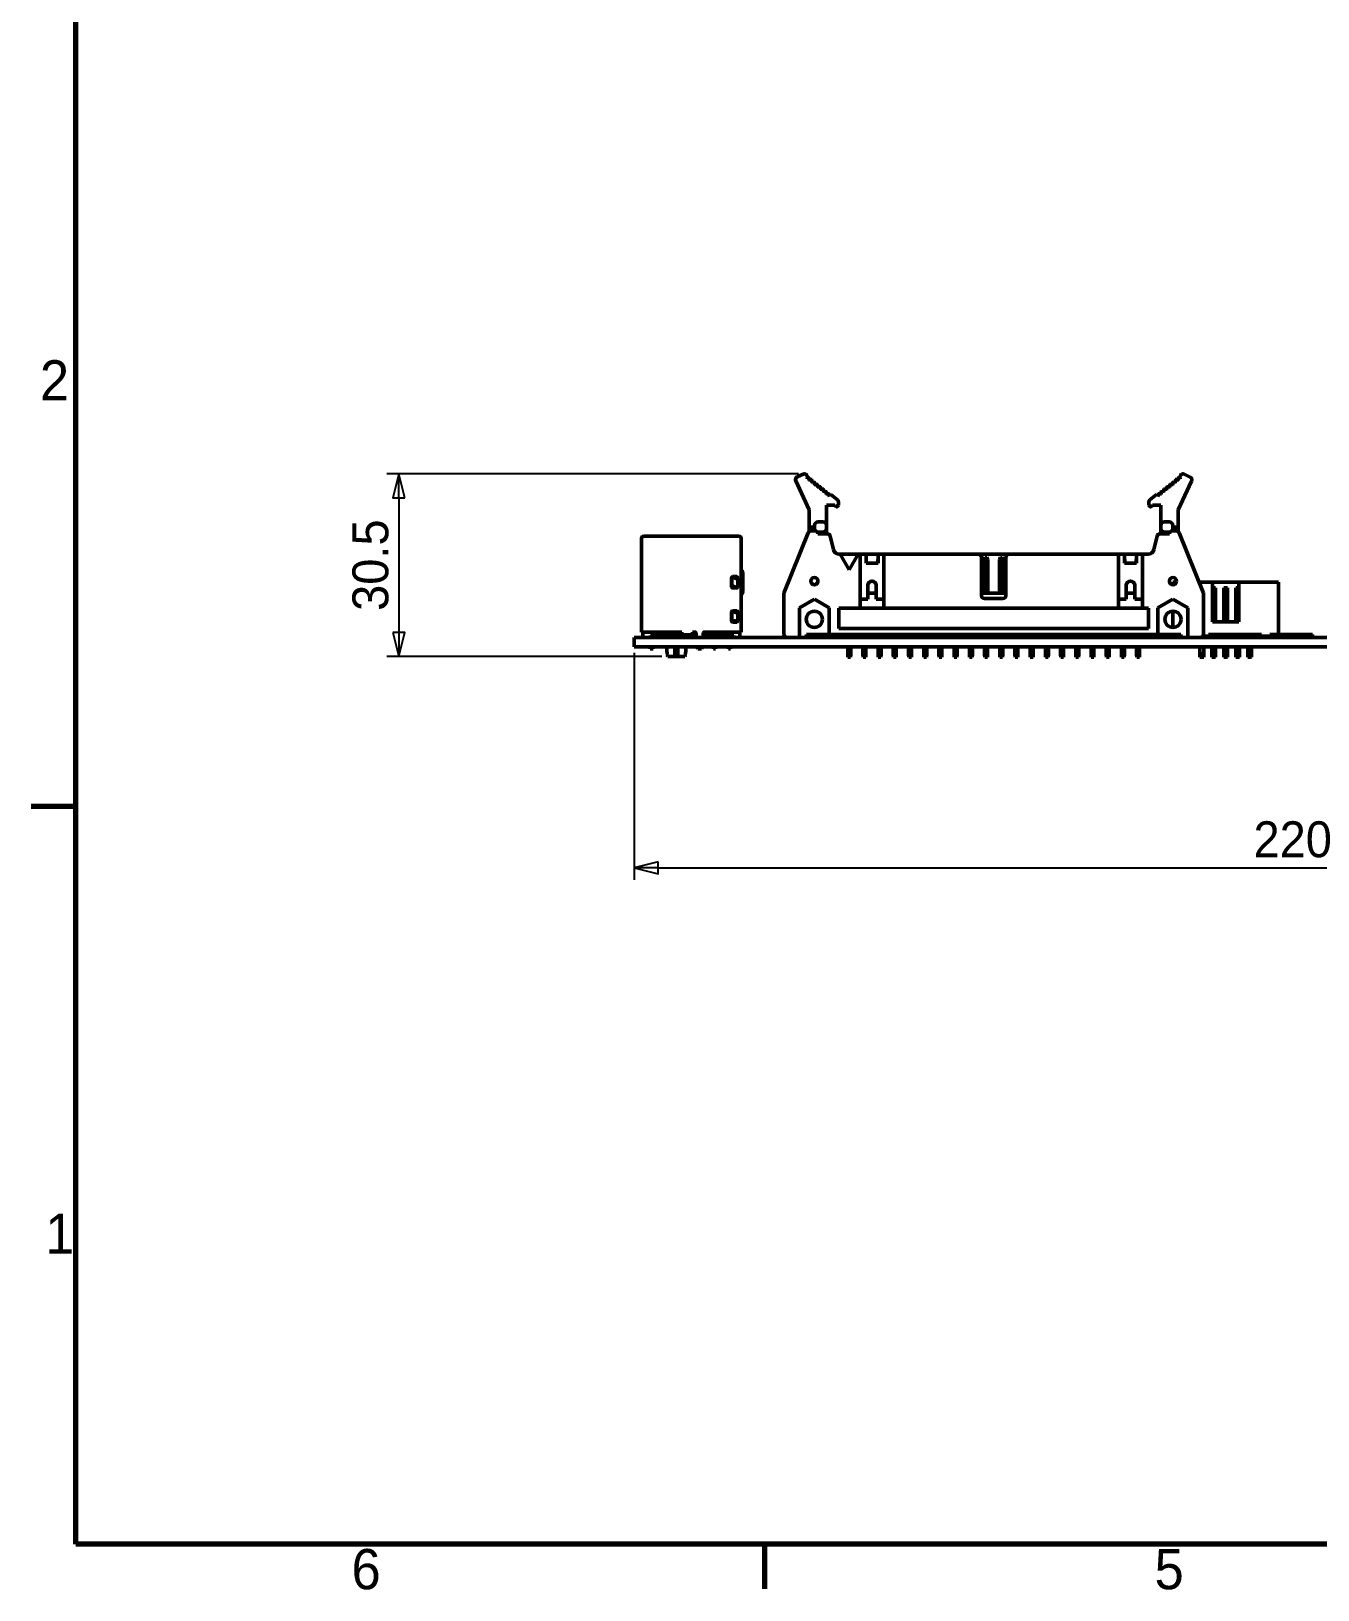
# Model space of a CAD drawing. Header units: millimetres. Extents: x 845 to 2568, y -211 to 570.
# Drawn here: x 856.9 to 1071.8, y 12.1 to 272.4 of the extents above; entities that cross this region are included whole.
import ezdxf

# ---------------------------------------------------------------- set-up
doc = ezdxf.new("R2010")
doc.units = ezdxf.units.MM
doc.header["$LTSCALE"] = 2
doc.layers.get('0').update_dxf_attribs({"lineweight": 25})
for name, color, linetype, lineweight in [('경계(ISO)', 7, 'Continuous', 70), ('외형선(ISO)', 7, 'Continuous', 50), ('치수(ISO)', 7, 'Continuous', 25)]:
    doc.layers.add(name, color=color, linetype=linetype, lineweight=lineweight)
doc.styles.get("Standard").update_dxf_attribs({"font": ''})
doc.styles.add('레이블 문자 (JIS)', font='')
doc.styles.get('Standard').set_extended_font_data('Gulim')
doc.styles.get('레이블 문자 (JIS)').set_extended_font_data('Gulim')
doc.dimstyles.new('복사 대상기본값 (JIS)', dxfattribs={"dimscale": 2, "dimtxt": 3, "dimasz": 2, "dimexe": 1, "dimexo": 0.5, "dimgap": 0.8, "dimtad": 1, "dimdsep": 46, "dimtxsty": '레이블 문자 (JIS)', "dimblk": 'Filled-1', "dimcen": 0.09, "dimdle": 10, "dimclrd": 256, "dimclre": 256, "dimclrt": 256, "dimazin": 2, "dimtfac": 0.666667, "dimtmove": 0, "dimatfit": 3, "dimldrblk": 'OPEN', "dimfxl": 1, "dimtolj": 1, "dimtzin": 0, "dimlwd": -1, "dimlwe": -1, "dimarcsym": 0})

# ---------------------------------------------------------------- blocks, each defined once
blk = doc.blocks.new('Filled-1')
at = {"color": 0}
for p, q in [((0, 0), (-1, 0.25)), ((-1, 0.25), (-1, -0.25)), ((-1, 0), (0, 0)), ((-1, -0.25), (0, 0))]:
    blk.add_line(p, q, dxfattribs=at)
at = {"color": 0, "flags": 128}
blk.add_lwpolyline([(-1, -0.25), (0, 0), (-1, 0.25), (-1, -0.25)], dxfattribs=at)
at = {"color": 0}
blk.add_solid([(-1, -0.25), (0, 0), (-1, 0.25), (-1, -0.25)], dxfattribs=at)
blk = doc.blocks.new('*D22')
at = {"layer": 'Defpoints', "color": 0}
for p in [(957.59, 169.54), (1177.59, 169.54), (1177.59, 132.68)]:
    blk.add_point(p, dxfattribs=at)
at = {"layer": '치수(ISO)'}
for p, q in [((957.59, 168.54), (957.59, 130.68)), ((1177.59, 168.54), (1177.59, 130.68)), ((961.59, 132.68), (1173.59, 132.68))]:
    blk.add_line(p, q, dxfattribs=at)
at = {"layer": '치수(ISO)', "linetype": 'ByBlock', "xscale": 4, "yscale": 4, "zscale": 4}
for p, rotation in [((957.59, 132.68), 180), ((1177.59, 132.68), 360)]:
    blk.add_blockref('Filled-1', p, dxfattribs=dict(at, rotation=rotation))
at = {"layer": '치수(ISO)', "insert": (1067.59, 140.43), "char_height": 6, "attachment_point": 2, "style": '레이블 문자 (JIS)'}
blk.add_mtext('\\A1;220', dxfattribs=at)
blk = doc.blocks.new('_Open')
at = {"color": 0, "linetype": 'ByBlock', "lineweight": -2}
for p, q in [((-1, 0.167), (0, 0)), ((-1, -0.167), (0, 0)), ((0, 0), (-1, 0))]:
    blk.add_line(p, q, dxfattribs=at)
blk = doc.blocks.new('*D23')
at = {"layer": 'Defpoints', "color": 0}
for p in [(986.02, 198.44), (918.27, 167.97), (963.21, 167.97)]:
    blk.add_point(p, dxfattribs=at)
at = {"layer": '치수(ISO)'}
for p, q in [((985.02, 198.44), (916.27, 198.44)), ((918.27, 194.44), (918.27, 171.97)), ((962.21, 167.97), (916.27, 167.97))]:
    blk.add_line(p, q, dxfattribs=at)
at = {"layer": '치수(ISO)', "linetype": 'ByBlock', "xscale": 4, "yscale": 4, "zscale": 4}
for p, rotation in [((918.27, 198.44), 90), ((918.27, 167.97), 270)]:
    blk.add_blockref('Filled-1', p, dxfattribs=dict(at, rotation=rotation))
at = {"layer": '치수(ISO)', "insert": (910.52, 183.21), "char_height": 6, "attachment_point": 2, "rotation": 90, "style": '레이블 문자 (JIS)'}
blk.add_mtext('\\A1;30.5', dxfattribs=at)
blk = doc.blocks.new('경계 Default Border')
at = {"layer": '경계(ISO)'}
for p, q in [((10, 74.25), (6.1, 74.25)), ((70, 10), (70, 6.1))]:
    blk.add_line(p, q, dxfattribs=at)
at = {"layer": '경계(ISO)', "flags": 128}
blk.add_lwpolyline([(10, 10), (10, 287), (410, 287), (410, 10), (10, 10)], dxfattribs=at)
at = {"layer": '경계(ISO)', "char_height": 3.5, "attachment_point": 7}
for s, insert in [('2', (6.86, 109.62)), ('1', (7.32, 35.29)), ('6', (34.01, 6.02)), ('5', (103.98, 6.02))]:
    blk.add_mtext(s, dxfattribs=dict(at, insert=insert))

msp = doc.modelspace()

# ---------------------------------------------------------------- linework, layer by layer
at = {"layer": '외형선(ISO)'}
for p, q in [((985.8061, 198.3976), (984.8044, 197.9306)), ((986.4759, 197.5737), (986.5137, 197.8839)), ((1048.7587, 197.8755), (1048.7954, 197.5737)), ((1050.4703, 197.929), (1049.4685, 198.3961)), ((986.8108, 192.4444), (984.5625, 197.266)), ((987.0333, 197.7658), (986.4759, 197.5737)), ((986.9619, 197.1807), (987.0333, 197.7658)), ((987.5193, 197.3729), (986.9619, 197.1807)), ((987.4479, 196.7877), (987.5193, 197.3729)), ((988.0053, 196.9799), (987.4479, 196.7877)), ((987.9338, 196.3946), (988.0053, 196.9799)), ((988.4912, 196.5869), (987.9338, 196.3946)), ((988.4198, 196.0016), (988.4912, 196.5869)), ((988.9772, 196.1939), (988.4198, 196.0016)), ((988.9058, 195.6086), (988.9772, 196.1939)), ((989.4632, 195.8008), (988.9058, 195.6086)), ((989.3917, 195.2156), (989.4632, 195.8008)), ((989.9491, 195.4079), (989.3917, 195.2156)), ((989.8777, 194.8226), (989.9491, 195.4079)), ((1045.8796, 195.2156), (1045.3222, 195.4079)), ((1045.3222, 195.4079), (1045.3936, 194.8226)), ((1046.3655, 195.6086), (1045.8081, 195.8008)), ((1045.8081, 195.8008), (1045.8796, 195.2156)), ((1046.8515, 196.0016), (1046.2941, 196.1939)), ((1046.2941, 196.1939), (1046.3655, 195.6086)), ((1047.3375, 196.3946), (1046.7801, 196.5869)), ((1046.7801, 196.5869), (1046.8515, 196.0016)), ((1047.8234, 196.7877), (1047.266, 196.9799)), ((1047.266, 196.9799), (1047.3375, 196.3946)), ((1048.3094, 197.1807), (1047.752, 197.3729)), ((1047.752, 197.3729), (1047.8234, 196.7877)), ((1048.7954, 197.5737), (1048.238, 197.7658)), ((1048.238, 197.7658), (1048.3094, 197.1807)), ((1050.7056, 197.2591), (1048.4605, 192.4444)), ((989.7108, 189.8381), (989.7108, 193.2444)), ((989.7108, 193.2444), (991.1108, 193.2444)), ((990.4351, 195.0148), (989.8777, 194.8226)), ((991.5252, 194.1332), (990.4351, 195.0148)), ((991.7108, 193.2444), (991.7108, 193.7444)), ((1043.5605, 193.7444), (1043.5605, 193.2444)), ((1044.8362, 195.0148), (1043.7419, 194.1298)), ((1044.1605, 193.2444), (1045.5605, 193.2444)), ((1045.3936, 194.8226), (1044.8362, 195.0148)), ((1045.5605, 193.2444), (1045.5605, 189.8381)), ((986.8108, 189.538), (986.8108, 192.4444)), ((989.1107, 190.4381), (988.3106, 190.438)), ((1046.1605, 190.4381), (1046.9605, 190.438)), ((1048.4605, 189.538), (1048.4605, 192.4444)), ((958.7856, 187.6444), (958.7856, 172.0444)), ((959.1856, 188.0444), (975.0856, 188.0444)), ((975.4856, 187.6444), (975.4856, 172.0444)), ((982.5856, 178.5444), (986.6613, 188.6318)), ((987.7108, 189.538), (986.8108, 189.538)), ((986.8108, 188.8336), (986.8108, 189.538)), ((987.1247, 188.9444), (987.7856, 188.9444)), ((987.7108, 189.8382), (987.7108, 189.3381)), ((988.2856, 188.4444), (989.8356, 188.4444)), ((989.1108, 188.7381), (988.3108, 188.7381)), ((989.7108, 189.3381), (989.7108, 189.8381)), ((989.7108, 188.4444), (989.7108, 189.3381)), ((990.8633, 185.8104), (990.3218, 188.0614)), ((990.3218, 188.0614), (990.3218, 188.0614)), ((1044.408, 185.8107), (1044.9494, 188.0613)), ((1045.4356, 188.4444), (1046.9856, 188.4444)), ((1045.5605, 189.8381), (1045.5605, 189.3381)), ((1045.5605, 188.4444), (1045.5605, 189.3381)), ((1046.1605, 188.7381), (1046.9605, 188.7381)), ((1047.4856, 188.9444), (1048.1466, 188.9444)), ((1047.5605, 189.8382), (1047.5605, 189.3381)), ((1047.5605, 189.538), (1048.4605, 189.538)), ((1048.4605, 189.538), (1048.4605, 188.8335)), ((1048.61, 188.6318), (1052.6856, 178.5444)), ((991.8358, 185.0444), (992.0056, 185.0444)), ((992.0056, 185.0444), (995.0056, 185.0444)), ((992.0056, 185.0444), (993.5056, 182.4444)), ((995.0056, 185.0444), (993.5056, 182.4444)), ((995.0056, 185.0444), (995.3156, 185.0444)), ((995.3156, 185.0444), (996.3156, 185.0444)), ((995.3156, 185.0444), (995.3156, 176.0444)), ((996.3156, 185.0444), (996.3156, 183.5444)), ((998.3156, 185.0444), (996.3156, 185.0444)), ((998.3156, 185.0444), (999.3156, 185.0444)), ((998.3156, 183.5444), (998.3156, 185.0444)), ((999.3156, 176.0444), (999.3156, 185.0444)), ((999.3156, 185.0444), (1015.0856, 185.0444)), ((1020.1756, 185.0444), (1015.0856, 185.0444)), ((1020.1756, 185.0444), (1038.4956, 185.0444)), ((1038.4956, 185.0444), (1038.4956, 176.0444)), ((1039.4956, 185.0444), (1038.4956, 185.0444)), ((1041.4956, 185.0444), (1039.4956, 185.0444)), ((1039.4956, 183.5444), (1039.4956, 185.0444)), ((1042.4956, 185.0444), (1041.4956, 185.0444)), ((1041.4956, 185.0444), (1041.4956, 183.5444)), ((1042.4956, 176.0444), (1042.4956, 185.0444)), ((1042.4956, 185.0444), (1043.4355, 185.0444)), ((996.3156, 184.1915), (996.3656, 184.0444)), ((996.3156, 184.0444), (996.3656, 184.0444)), ((996.3156, 183.5444), (998.3156, 183.5444)), ((996.3656, 183.5444), (996.3656, 184.0444)), ((998.3156, 184.1915), (998.2656, 184.0444)), ((998.2656, 184.0444), (998.2656, 183.5444)), ((998.2656, 184.0444), (998.3156, 184.0444)), ((1015.5856, 184.5444), (1015.5856, 178.1444)), ((1016.2156, 184.5444), (1016.0456, 184.0444)), ((1016.0456, 184.0444), (1016.0456, 178.5444)), ((1016.0456, 184.0444), (1016.6856, 184.0444)), ((1016.2156, 184.5444), (1016.5156, 184.5444)), ((1016.5156, 184.5444), (1016.6856, 184.0444)), ((1016.6856, 178.5444), (1016.6856, 184.0444)), ((1018.7556, 184.5444), (1018.5856, 184.0444)), ((1018.5856, 184.0444), (1018.5856, 178.5444)), ((1018.5856, 184.0444), (1019.2256, 184.0444)), ((1018.7556, 184.5444), (1019.0556, 184.5444)), ((1019.0556, 184.5444), (1019.2256, 184.0444)), ((1019.2256, 178.5444), (1019.2256, 184.0444)), ((1019.6856, 178.1444), (1019.6856, 184.5444)), ((1039.4956, 184.1915), (1039.5456, 184.0444)), ((1039.4956, 184.0444), (1039.5456, 184.0444)), ((1041.4956, 183.5444), (1039.4956, 183.5444)), ((1039.5456, 183.5444), (1039.5456, 184.0444)), ((1041.4456, 184.0444), (1041.4956, 184.1915)), ((1041.4456, 184.0444), (1041.4956, 184.0444)), ((1041.4456, 183.5444), (1041.4456, 184.0444)), ((973.8356, 179.5444), (973.8356, 181.1444)), ((973.8856, 181.1361), (973.8856, 181.1842)), ((973.8856, 181.1361), (973.8856, 180.8475)), ((973.8856, 179.8406), (973.8856, 180.8475)), ((973.8856, 179.8406), (973.8856, 179.5528)), ((973.9856, 181.2944), (974.7356, 181.2944)), ((974.733, 180.9444), (974.6535, 180.9724)), ((974.8856, 181.1444), (974.8856, 179.5444)), ((975.7356, 181.683), (975.7356, 179.0059)), ((996.6156, 179.8444), (996.6156, 177.5444)), ((998.0156, 177.5444), (998.0156, 179.8444)), ((1039.7956, 177.5444), (1039.7956, 179.8444)), ((1041.1956, 179.8444), (1041.1956, 177.5444)), ((1047.5856, 180.3444), (1048.1513, 180.3444)), ((1047.5856, 180.3444), (1047.5856, 179.9444)), ((1051.9584, 180.3444), (1054.1956, 180.3444)), ((1054.1956, 173.7444), (1054.1956, 180.3444)), ((1054.1956, 180.3444), (1058.5956, 180.3444)), ((1058.5956, 180.3444), (1058.5956, 173.7444)), ((1058.5956, 180.3444), (1065.2056, 180.3444)), ((1065.2056, 180.3444), (1065.2056, 171.6444)), ((973.8856, 179.5048), (973.8856, 179.5528)), ((974.7356, 179.3944), (973.9856, 179.3944)), ((982.5856, 171.6444), (982.5856, 178.5444)), ((985.1856, 176.101), (987.6856, 177.5444)), ((990.1856, 176.101), (987.6856, 177.5444)), ((996.6156, 177.5444), (995.3156, 177.5444)), ((996.6156, 178.5444), (998.0156, 178.5444)), ((999.3156, 177.5444), (998.0156, 177.5444)), ((1015.5856, 178.5444), (1019.6856, 178.5444)), ((1016.0856, 177.6444), (1019.1856, 177.6444)), ((1038.4956, 177.5444), (1039.7956, 177.5444)), ((1041.1956, 178.5444), (1039.7956, 178.5444)), ((1041.1956, 177.5444), (1042.4956, 177.5444)), ((1047.5856, 177.5444), (1045.0856, 176.101)), ((1050.0856, 176.101), (1047.5856, 177.5444)), ((1052.6856, 178.5444), (1052.6856, 171.6444)), ((1054.1956, 179.4445), (1054.7156, 179.4445)), ((1054.1956, 178.8987), (1054.7156, 178.8987)), ((1054.7156, 178.8987), (1054.7156, 179.4445)), ((1054.7156, 173.7444), (1054.7156, 178.8987)), ((1056.0756, 179.4445), (1056.0756, 178.8987)), ((1056.0756, 179.4445), (1056.7156, 179.4445)), ((1056.0756, 178.8987), (1056.7156, 178.8987)), ((1056.0756, 178.8987), (1056.0756, 173.7444)), ((1056.7156, 178.8987), (1056.7156, 179.4445)), ((1056.7156, 173.7444), (1056.7156, 178.8987)), ((1058.0756, 179.4445), (1058.0756, 178.8987)), ((1058.0756, 179.4445), (1058.5956, 179.4445)), ((1058.0756, 178.8987), (1058.5956, 178.8987)), ((1058.0756, 178.8987), (1058.0756, 173.7444)), ((973.8356, 173.8444), (973.8356, 175.4444)), ((973.8856, 175.4361), (973.8856, 175.4842)), ((973.8856, 175.4361), (973.8856, 175.1475)), ((973.8856, 174.1406), (973.8856, 175.1475)), ((973.9856, 175.5944), (974.7356, 175.5944)), ((974.733, 175.2444), (974.6535, 175.2724)), ((974.8856, 175.4444), (974.8856, 173.8444)), ((985.1856, 171.1444), (985.1856, 176.101)), ((990.1856, 176.101), (990.1856, 171.6444)), ((991.7856, 172.6444), (991.7856, 176.0444)), ((991.7856, 176.0444), (995.3156, 176.0444)), ((995.3156, 176.0444), (999.3156, 176.0444)), ((999.3156, 176.0444), (1038.4956, 176.0444)), ((1042.4956, 176.0444), (1038.4956, 176.0444)), ((1042.4956, 176.0444), (1043.4856, 176.0444)), ((1043.4856, 172.6444), (1043.4856, 176.0444)), ((1045.0856, 176.101), (1045.0856, 171.6444)), ((1047.5856, 175.5144), (1047.5856, 172.8144)), ((1050.0856, 171.1444), (1050.0856, 176.101)), ((958.7856, 172.0444), (959.1856, 172.0444)), ((959.0356, 171.1444), (959.0356, 172.0444)), ((959.1856, 172.0444), (965.5256, 172.0444)), ((965.5256, 171.8944), (965.5256, 172.0444)), ((965.5256, 171.8944), (965.5256, 171.5986)), ((967.3256, 171.8944), (967.3256, 172.0444)), ((967.3256, 172.0444), (967.7756, 172.0444)), ((967.3256, 171.8944), (967.3256, 171.5986)), ((967.9256, 171.8944), (967.9256, 171.1444)), ((969.1256, 171.1444), (969.1256, 171.8944)), ((969.2756, 172.0444), (975.0856, 172.0444)), ((970.5356, 172.0444), (970.5356, 171.4444)), ((973.8856, 174.1406), (973.8856, 173.8528)), ((973.8856, 173.8048), (973.8856, 173.8528)), ((974.7356, 173.6944), (973.9856, 173.6944)), ((975.0856, 172.0444), (975.4856, 172.0444)), ((975.2356, 172.0444), (975.2356, 171.1444)), ((1043.4856, 172.6444), (991.7856, 172.6444)), ((1058.5956, 173.7444), (1054.1956, 173.7444)), ((957.5856, 171.1444), (1177.5856, 171.1444)), ((957.5856, 169.5444), (957.5856, 171.1444)), ((957.5856, 169.5444), (1177.5856, 169.5444)), ((960.2756, 169.5444), (960.2756, 169.2444)), ((960.7756, 169.2444), (960.2756, 169.2444)), ((960.2856, 171.4444), (960.2856, 171.1444)), ((960.2856, 171.4444), (967.9256, 171.4444)), ((960.7756, 171.4444), (960.7756, 171.1444)), ((960.7756, 169.5444), (960.7756, 169.2444)), ((963.0356, 171.4444), (963.0356, 171.1444)), ((963.0356, 169.5444), (963.0356, 168.7744)), ((964.3856, 171.4444), (964.3856, 171.1444)), ((964.3856, 169.5444), (964.3856, 168.7744)), ((964.8856, 171.4444), (964.8856, 171.1444)), ((964.8856, 169.5444), (964.8856, 168.7744)), ((967.3256, 171.5986), (965.5256, 171.5986)), ((966.2356, 171.4444), (966.2356, 171.1444)), ((966.2356, 169.5444), (966.2356, 168.7744)), ((968.2256, 169.2444), (968.1131, 169.5444)), ((968.8256, 169.2444), (968.2256, 169.2444)), ((968.9381, 169.5444), (968.8256, 169.2444)), ((969.1256, 171.4444), (970.5356, 171.4444)), ((974.2356, 171.4444), (970.5356, 171.4444)), ((970.8106, 171.4444), (970.8106, 171.1444)), ((970.8106, 169.5444), (970.8106, 169.2444)), ((971.1606, 169.2444), (970.8106, 169.2444)), ((971.1606, 171.4444), (971.1606, 171.1444)), ((971.1606, 169.5444), (971.1606, 169.2444)), ((973.3506, 171.4444), (973.3506, 171.1444)), ((973.3506, 169.5444), (973.3506, 169.2444)), ((973.7006, 169.2444), (973.3506, 169.2444)), ((973.7006, 171.4444), (973.7006, 171.1444)), ((973.7006, 169.5444), (973.7006, 169.2444)), ((974.2356, 171.4444), (974.2356, 171.1444)), ((986.3856, 171.6444), (990.1856, 171.6444)), ((1045.0856, 171.6444), (990.1856, 171.6444)), ((993.2556, 171.6444), (993.2556, 171.1444)), ((993.2556, 169.5444), (993.2556, 168.3444)), ((993.7556, 171.6444), (993.7556, 171.1444)), ((993.7556, 169.5444), (993.7556, 168.3444)), ((995.7956, 171.6444), (995.7956, 171.1444)), ((995.7956, 169.5444), (995.7956, 168.3444)), ((996.2956, 171.6444), (996.2956, 171.1444)), ((996.2956, 169.5444), (996.2956, 168.3444)), ((998.3356, 171.6444), (998.3356, 171.1444)), ((998.3356, 169.5444), (998.3356, 168.3444)), ((998.8356, 171.6444), (998.8356, 171.1444)), ((998.8356, 169.5444), (998.8356, 168.3444)), ((1000.8756, 171.6444), (1000.8756, 171.1444)), ((1000.8756, 169.5444), (1000.8756, 168.3444)), ((1001.3756, 171.6444), (1001.3756, 171.1444)), ((1001.3756, 169.5444), (1001.3756, 168.3444)), ((1003.4156, 171.6444), (1003.4156, 171.1444)), ((1003.4156, 169.5444), (1003.4156, 168.3444)), ((1003.9156, 171.6444), (1003.9156, 171.1444)), ((1003.9156, 169.5444), (1003.9156, 168.3444)), ((1005.9556, 171.6444), (1005.9556, 171.1444)), ((1005.9556, 169.5444), (1005.9556, 168.3444)), ((1006.4556, 171.6444), (1006.4556, 171.1444)), ((1006.4556, 169.5444), (1006.4556, 168.3444)), ((1008.4956, 171.6444), (1008.4956, 171.1444)), ((1008.4956, 169.5444), (1008.4956, 168.3444)), ((1008.9956, 171.6444), (1008.9956, 171.1444)), ((1008.9956, 169.5444), (1008.9956, 168.3444)), ((1011.0356, 171.6444), (1011.0356, 171.1444)), ((1011.0356, 169.5444), (1011.0356, 168.3444)), ((1011.5356, 171.6444), (1011.5356, 171.1444)), ((1011.5356, 169.5444), (1011.5356, 168.3444)), ((1013.5756, 171.6444), (1013.5756, 171.1444)), ((1013.5756, 169.5444), (1013.5756, 168.3444)), ((1014.0756, 171.6444), (1014.0756, 171.1444)), ((1014.0756, 169.5444), (1014.0756, 168.3444)), ((1016.1156, 171.6444), (1016.1156, 171.1444)), ((1016.1156, 169.5444), (1016.1156, 168.3444)), ((1016.6156, 171.6444), (1016.6156, 171.1444)), ((1016.6156, 169.5444), (1016.6156, 168.3444)), ((1018.6556, 171.6444), (1018.6556, 171.1444)), ((1018.6556, 169.5444), (1018.6556, 168.3444)), ((1019.1556, 171.6444), (1019.1556, 171.1444)), ((1019.1556, 169.5444), (1019.1556, 168.3444)), ((1021.1956, 171.6444), (1021.1956, 171.1444)), ((1021.1956, 169.5444), (1021.1956, 168.3444)), ((1021.6956, 171.6444), (1021.6956, 171.1444)), ((1021.6956, 169.5444), (1021.6956, 168.3444)), ((1023.7356, 171.6444), (1023.7356, 171.1444)), ((1023.7356, 169.5444), (1023.7356, 168.3444)), ((1024.2356, 171.6444), (1024.2356, 171.1444)), ((1024.2356, 169.5444), (1024.2356, 168.3444)), ((1026.2756, 171.6444), (1026.2756, 171.1444)), ((1026.2756, 169.5444), (1026.2756, 168.3444)), ((1026.7756, 171.6444), (1026.7756, 171.1444)), ((1026.7756, 169.5444), (1026.7756, 168.3444)), ((1028.8156, 171.6444), (1028.8156, 171.1444)), ((1028.8156, 169.5444), (1028.8156, 168.3444)), ((1029.3156, 171.6444), (1029.3156, 171.1444)), ((1029.3156, 169.5444), (1029.3156, 168.3444)), ((1031.3556, 171.6444), (1031.3556, 171.1444)), ((1031.3556, 169.5444), (1031.3556, 168.3444)), ((1031.8556, 171.6444), (1031.8556, 171.1444)), ((1031.8556, 169.5444), (1031.8556, 168.3444)), ((1033.8956, 171.6444), (1033.8956, 171.1444)), ((1033.8956, 169.5444), (1033.8956, 168.3444)), ((1034.3956, 171.6444), (1034.3956, 171.1444)), ((1034.3956, 169.5444), (1034.3956, 168.3444)), ((1036.4356, 171.6444), (1036.4356, 171.1444)), ((1036.4356, 169.5444), (1036.4356, 168.3444)), ((1036.9356, 171.6444), (1036.9356, 171.1444)), ((1036.9356, 169.5444), (1036.9356, 168.3444)), ((1038.9756, 171.6444), (1038.9756, 171.1444)), ((1038.9756, 169.5444), (1038.9756, 168.3444)), ((1039.4756, 171.6444), (1039.4756, 171.1444)), ((1039.4756, 169.5444), (1039.4756, 168.3444)), ((1041.5156, 171.6444), (1041.5156, 171.1444)), ((1041.5156, 169.5444), (1041.5156, 168.3444)), ((1042.0156, 171.6444), (1042.0156, 171.1444)), ((1042.0156, 169.5444), (1042.0156, 168.3444)), ((1042.7445, 171.1444), (1042.7445, 171.6444)), ((1043.1043, 171.1444), (1043.1043, 171.6444)), ((1048.8856, 171.6444), (1045.0856, 171.6444)), ((1046.4495, 171.1444), (1046.4495, 171.6444)), ((1052.0756, 169.5444), (1052.0756, 168.3868)), ((1053.5289, 171.3444), (1052.5856, 171.3444)), ((1052.7156, 171.1444), (1052.7156, 171.3444)), ((1052.7156, 168.3868), (1052.7156, 169.5444)), ((1053.5289, 171.1444), (1053.5289, 171.6444)), ((1053.5289, 171.6444), (1062.349, 171.6444)), ((1054.0756, 169.5444), (1054.0756, 168.3868)), ((1054.7156, 168.3868), (1054.7156, 169.5444)), ((1056.0756, 169.5444), (1056.0756, 168.3868)), ((1056.7156, 168.3868), (1056.7156, 169.5444)), ((1058.0756, 169.5444), (1058.0756, 168.3868)), ((1058.7156, 168.3868), (1058.7156, 169.5444)), ((1060.0756, 169.5444), (1060.0756, 168.3868)), ((1060.7156, 168.3868), (1060.7156, 169.5444)), ((1062.349, 171.1444), (1062.349, 171.6444)), ((1063.7785, 171.3444), (1062.349, 171.3444)), ((1063.2406, 171.3444), (1063.2406, 171.1444)), ((1063.7785, 171.6444), (1066.0929, 171.6444)), ((1063.7785, 171.1444), (1063.7785, 171.6444)), ((1066.0929, 171.1444), (1066.0929, 171.6444)), ((1066.0929, 171.6444), (1070.8676, 171.6444)), ((1070.8676, 171.1444), (1070.8676, 171.6444)), ((963.0356, 168.7744), (963.0856, 168.5459)), ((964.3796, 167.9744), (963.2106, 167.9744)), ((964.8917, 167.9744), (964.3796, 167.9744)), ((964.8856, 168.7744), (964.3856, 168.7744)), ((964.3856, 168.5459), (964.3856, 168.7744)), ((964.8856, 168.7744), (964.8856, 168.5459)), ((966.0606, 167.9744), (964.8917, 167.9744)), ((966.1856, 168.5459), (966.2356, 168.7744)), ((993.2806, 167.8444), (993.2556, 168.3444)), ((993.7556, 168.3444), (993.2556, 168.3444)), ((993.2806, 167.8444), (993.7306, 167.8444)), ((993.7556, 168.3444), (993.7306, 167.8444)), ((996.2956, 168.3444), (995.7956, 168.3444)), ((995.7956, 168.3444), (995.8206, 167.8444)), ((995.8206, 167.8444), (996.2706, 167.8444)), ((996.2706, 167.8444), (996.2956, 168.3444)), ((998.3356, 168.3444), (998.3606, 167.8444)), ((998.8356, 168.3444), (998.3356, 168.3444)), ((998.3606, 167.8444), (998.8106, 167.8444)), ((998.8106, 167.8444), (998.8356, 168.3444)), ((1001.3756, 168.3444), (1000.8756, 168.3444)), ((1000.8756, 168.3444), (1000.9006, 167.8444)), ((1000.9006, 167.8444), (1001.3506, 167.8444)), ((1001.3506, 167.8444), (1001.3756, 168.3444)), ((1003.9156, 168.3444), (1003.4156, 168.3444)), ((1003.4156, 168.3444), (1003.4406, 167.8444)), ((1003.4406, 167.8444), (1003.8906, 167.8444)), ((1003.8906, 167.8444), (1003.9156, 168.3444)), ((1006.4556, 168.3444), (1005.9556, 168.3444)), ((1005.9556, 168.3444), (1005.9806, 167.8444)), ((1005.9806, 167.8444), (1006.4306, 167.8444)), ((1006.4306, 167.8444), (1006.4556, 168.3444)), ((1008.9956, 168.3444), (1008.4956, 168.3444)), ((1008.4956, 168.3444), (1008.5206, 167.8444)), ((1008.5206, 167.8444), (1008.9706, 167.8444)), ((1008.9706, 167.8444), (1008.9956, 168.3444)), ((1011.5356, 168.3444), (1011.0356, 168.3444)), ((1011.0356, 168.3444), (1011.0606, 167.8444)), ((1011.0606, 167.8444), (1011.5106, 167.8444)), ((1011.5106, 167.8444), (1011.5356, 168.3444)), ((1014.0756, 168.3444), (1013.5756, 168.3444)), ((1013.5756, 168.3444), (1013.6006, 167.8444)), ((1013.6006, 167.8444), (1014.0506, 167.8444)), ((1014.0506, 167.8444), (1014.0756, 168.3444)), ((1016.6156, 168.3444), (1016.1156, 168.3444)), ((1016.1156, 168.3444), (1016.1406, 167.8444)), ((1016.1406, 167.8444), (1016.5906, 167.8444)), ((1016.5906, 167.8444), (1016.6156, 168.3444)), ((1018.6556, 168.3444), (1018.6806, 167.8444)), ((1019.1556, 168.3444), (1018.6556, 168.3444)), ((1018.6806, 167.8444), (1019.1306, 167.8444)), ((1019.1306, 167.8444), (1019.1556, 168.3444)), ((1021.6956, 168.3444), (1021.1956, 168.3444)), ((1021.1956, 168.3444), (1021.2206, 167.8444)), ((1021.2206, 167.8444), (1021.6706, 167.8444)), ((1021.6706, 167.8444), (1021.6956, 168.3444)), ((1024.2356, 168.3444), (1023.7356, 168.3444)), ((1023.7356, 168.3444), (1023.7606, 167.8444)), ((1023.7606, 167.8444), (1024.2106, 167.8444)), ((1024.2106, 167.8444), (1024.2356, 168.3444)), ((1026.7756, 168.3444), (1026.2756, 168.3444)), ((1026.2756, 168.3444), (1026.3006, 167.8444)), ((1026.3006, 167.8444), (1026.7506, 167.8444)), ((1026.7506, 167.8444), (1026.7756, 168.3444)), ((1029.3156, 168.3444), (1028.8156, 168.3444)), ((1028.8156, 168.3444), (1028.8406, 167.8444)), ((1028.8406, 167.8444), (1029.2906, 167.8444)), ((1029.2906, 167.8444), (1029.3156, 168.3444)), ((1031.8556, 168.3444), (1031.3556, 168.3444)), ((1031.3556, 168.3444), (1031.3806, 167.8444)), ((1031.3806, 167.8444), (1031.8306, 167.8444)), ((1031.8306, 167.8444), (1031.8556, 168.3444)), ((1034.3956, 168.3444), (1033.8956, 168.3444)), ((1033.8956, 168.3444), (1033.9206, 167.8444)), ((1033.9206, 167.8444), (1034.3706, 167.8444)), ((1034.3706, 167.8444), (1034.3956, 168.3444)), ((1036.9356, 168.3444), (1036.4356, 168.3444)), ((1036.4356, 168.3444), (1036.4606, 167.8444)), ((1036.4606, 167.8444), (1036.9106, 167.8444)), ((1036.9106, 167.8444), (1036.9356, 168.3444)), ((1039.4756, 168.3444), (1038.9756, 168.3444)), ((1038.9756, 168.3444), (1039.0006, 167.8444)), ((1039.0006, 167.8444), (1039.4506, 167.8444)), ((1039.4506, 167.8444), (1039.4756, 168.3444)), ((1042.0156, 168.3444), (1041.5156, 168.3444)), ((1041.5156, 168.3444), (1041.5406, 167.8444)), ((1041.5406, 167.8444), (1041.9906, 167.8444)), ((1041.9906, 167.8444), (1042.0156, 168.3444)), ((1052.0756, 168.3868), (1052.7156, 168.3868)), ((1052.0756, 167.841), (1052.0756, 168.3868)), ((1052.0756, 167.841), (1052.7156, 167.841)), ((1052.7156, 167.841), (1052.7156, 168.3868)), ((1054.0756, 168.3868), (1054.7156, 168.3868)), ((1054.0756, 167.841), (1054.0756, 168.3868)), ((1054.0756, 167.841), (1054.7156, 167.841)), ((1054.7156, 167.841), (1054.7156, 168.3868)), ((1056.0756, 168.3868), (1056.7156, 168.3868)), ((1056.0756, 167.841), (1056.0756, 168.3868)), ((1056.0756, 167.841), (1056.7156, 167.841)), ((1056.7156, 167.841), (1056.7156, 168.3868)), ((1058.0756, 168.3868), (1058.7156, 168.3868)), ((1058.0756, 167.841), (1058.0756, 168.3868)), ((1058.0756, 167.841), (1058.7156, 167.841)), ((1058.7156, 167.841), (1058.7156, 168.3868)), ((1060.0756, 168.3868), (1060.7156, 168.3868)), ((1060.0756, 167.841), (1060.0756, 168.3868)), ((1060.0756, 167.841), (1060.7156, 167.841)), ((1060.7156, 167.841), (1060.7156, 168.3868))]:
    msp.add_line(p, q, dxfattribs=at)
for centre, radius in [((987.6856, 180.5444), 0.6), ((1047.5856, 180.5444), 0.6), ((987.6856, 174.1644), 1.35), ((1047.5856, 174.1644), 1.35)]:
    msp.add_circle(centre, radius, dxfattribs=at)
for centre, radius, start, end in [((985.0157, 197.4773), 0.5, 114.997791, 204.999786), ((986.0174, 197.9444), 0.5, 353.050151, 114.997791), ((1049.2539, 197.9444), 0.5, 64.5853, 187.927337), ((1050.2556, 197.4773), 0.5, 334.120916, 64.578056), ((991.4108, 193.2444), 0.3, 180, 0), ((991.2108, 193.7444), 0.5, 0, 51.036384), ((1044.0605, 193.7444), 0.5, 129.578903, 180), ((1043.8605, 193.2444), 0.3, 180, 0), ((988.3107, 189.8382), 0.5999, 90.007162, 180), ((989.1108, 189.8381), 0.6, 0, 90.00716), ((1046.1605, 189.8381), 0.6, 90, 180), ((1046.9606, 189.8382), 0.5999, 0, 90.011274), ((959.1856, 187.6444), 0.4, 90, 180), ((975.0856, 187.6444), 0.4, 0, 90), ((987.1247, 188.4446), 0.4998, 90, 157.999676), ((988.3108, 189.3381), 0.6, 180, 221.782202), ((987.7856, 188.4444), 0.5, 0, 90), ((988.3108, 189.3381), 0.6, 257.339676, 270), ((989.1108, 189.3381), 0.6, 270, 0), ((989.8356, 187.9444), 0.5, 13.524477, 90), ((1045.4356, 187.9444), 0.5, 90, 166.480644), ((1046.1605, 189.3381), 0.6, 180, 270), ((1046.9605, 189.3381), 0.6, 270, 282.654386), ((1047.4856, 188.4444), 0.5, 90, 180), ((1046.9605, 189.3381), 0.6, 318.21897, 0), ((1048.1466, 188.4446), 0.4998, 22.000324, 90), ((991.8358, 186.0447), 1.0002, 193.543169, 270), ((1015.0856, 184.5444), 0.5, 0, 90), ((1020.1856, 184.5444), 0.5, 91.145057, 180), ((1043.4355, 186.0447), 1.0002, 269.999998, 346.47324), ((975.7856, 182.5122), 0.3, 180, 213.55731), ((974.5356, 181.683), 1.2, 0, 33.55731), ((973.9856, 181.1444), 0.15, 90, 180), ((974.7356, 181.1444), 0.15, 0, 90), ((997.3156, 179.8444), 0.7, 0, 180), ((1040.4956, 179.8444), 0.7, 0, 180), ((973.9856, 179.5444), 0.15, 180, 270), ((974.7356, 179.5444), 0.15, 270, 0), ((975.7856, 178.1767), 0.3, 146.44269, 180), ((974.5356, 179.0059), 1.2, 326.44269, 0), ((1016.0856, 178.1444), 0.5, 180, 270), ((1019.1856, 178.1444), 0.5, 270, 0), ((973.9856, 175.4444), 0.15, 90, 180), ((974.7356, 175.4444), 0.15, 0, 90), ((967.7756, 171.8944), 0.15, 0, 90), ((969.2756, 171.8944), 0.15, 90, 180), ((973.9856, 173.8444), 0.15, 180, 270), ((974.7356, 173.8444), 0.15, 270, 0), ((983.0856, 171.6444), 0.5, 180, 270), ((985.8856, 171.6444), 0.5, 270, 0), ((1017.6356, 171.6443), 0.5, 179.988543, 268.854065), ((1017.6356, 171.6443), 0.5, 271.145935, 0.011457), ((1049.3856, 171.6444), 0.5, 180, 270), ((1052.1856, 171.6444), 0.5, 270, 0)]:
    msp.add_arc(centre, radius, start, end, dxfattribs=at)
for centre, major_axis, ratio, start_param, end_param in [((974.4065, 181.0592), (-0.4949, 0.1741), 0.00011567, 4.19010072, 4.34085997), ((974.2344, 179.5337), (-0.0122, 0.049), 0.00001405, 0.54368922, 1.57079042), ((974.4068, 175.3591), (-0.4946, 0.174), 0.00011606, 4.19031135, 4.34116487), ((974.2344, 173.8337), (-0.0122, 0.049), 0.00001572, 0.54368948, 1.57079039), ((963.0879, 168.5459), (6.0598, -27.7022), 0.00007957, 4.71237185, 4.73300088), ((936.0284, 168.5459), (28.3572, -0.0106), 0.97690019, 6.26293715, 6.28356618), ((993.2429, 168.5459), (-28.3572, -0.0106), 0.97690019, 6.28280443, 6.30343346), ((966.1833, 168.5459), (6.0598, 27.7022), 0.00007957, 4.69177708, 4.71240611)]:
    msp.add_ellipse(centre, major_axis=major_axis, ratio=ratio, start_param=start_param, end_param=end_param, dxfattribs=at)
for points, knots in [([(974.2715, 179.8361), (974.2716, 179.8309), (974.2717, 179.8256), (974.2718, 179.7977), (974.271, 179.775), (974.2674, 179.7304), (974.2645, 179.7087), (974.2566, 179.6654), (974.2513, 179.6444), (974.2391, 179.6076), (974.2322, 179.5919), (974.2251, 179.5787)], [-0.0015537271, -0.0015537271, -0.0015537271, -0.0015537271, 0, 0, 0.0068510645, 0.0068510645, 0.0138780948, 0.0138780948, 0.0216588412, 0.0216588412, 0.0290979695, 0.0290979695, 0.0290979695, 0.0290979695]), ([(974.5862, 180.9961), (974.5442, 181.0109), (974.4997, 181.0265), (974.4327, 181.0501), (974.4081, 181.0588), (974.3492, 181.0795), (974.3253, 181.0879), (974.3122, 181.0925), (974.3109, 181.0929), (974.3105, 181.0931)], [0.0000009762, 0.0000009762, 0.0000009762, 0.0000009762, 0.0136026757, 0.0136026757, 0.0213494512, 0.0213494512, 0.032495194, 0.032495194, 0.0328953688, 0.0328953688, 0.0328953688, 0.0328953688]), ([(974.224, 179.5756), (974.2238, 179.5761), (974.2239, 179.5767), (974.2242, 179.5777), (974.2244, 179.5782), (974.2251, 179.5787)], [-0.000710488659, -0.000710488659, -0.000710488659, -0.000710488659, -0.000395147717, -0.000395147717, -0.000132185403, -0.000132185403, -0.000132185403, -0.000132185403]), ([(974.5862, 175.2961), (974.5442, 175.3109), (974.4997, 175.3265), (974.4327, 175.3501), (974.4081, 175.3588), (974.3492, 175.3795), (974.3253, 175.3879), (974.3122, 175.3925), (974.3109, 175.3929), (974.3105, 175.3931)], [0.0000009762, 0.0000009762, 0.0000009762, 0.0000009762, 0.0136026758, 0.0136026758, 0.0213494512, 0.0213494512, 0.0324951662, 0.0324951662, 0.0328953503, 0.0328953503, 0.0328953503, 0.0328953503]), ([(974.224, 173.8756), (974.2238, 173.8761), (974.2239, 173.8767), (974.2242, 173.8777), (974.2244, 173.8782), (974.2251, 173.8787)], [-0.000710498478, -0.000710498478, -0.000710498478, -0.000710498478, -0.00039515504, -0.00039515504, -0.000132189406, -0.000132189406, -0.000132189406, -0.000132189406]), ([(974.2715, 174.1361), (974.2716, 174.1309), (974.2717, 174.1256), (974.2718, 174.0977), (974.271, 174.075), (974.2674, 174.0304), (974.2645, 174.0087), (974.2566, 173.9654), (974.2513, 173.9444), (974.2391, 173.9076), (974.2322, 173.8919), (974.2251, 173.8787)], [-0.0015537109, -0.0015537109, -0.0015537109, -0.0015537109, 0, 0, 0.0068510538, 0.0068510538, 0.0138780615, 0.0138780615, 0.0216587838, 0.0216587838, 0.0290978873, 0.0290978873, 0.0290978873, 0.0290978873])]:
    msp.add_open_spline(points, degree=3, knots=knots, dxfattribs=at)

# ---------------------------------------------------------------- block references
at = {"color": 0, "xscale": 1.9171971, "yscale": 1.9171971, "zscale": 1.9171971}
msp.add_blockref('경계 Default Border', (845.1624, 0.5507), dxfattribs=at)

# ---------------------------------------------------------------- dimensions: what is measured, and where the dimension line sits
at = {"layer": '치수(ISO)'}
for base, p1, p2, angle, override, picture, middle in [((918.2675, 167.9744), (986.0174, 198.4444), (963.2106, 167.9744), 90, {"dimgap": 0.8, "dimdec": 1, "dimtol": 0, "dimlim": 0, "dimtp": 0, "dimtm": 0, "dimtdec": 2, "dimtofl": 0, "dimatfit": 1}, '*D23', (918.2675, 183.2094)), ((1177.5856, 132.6818), (957.5856, 169.5444), (1177.5856, 169.5444), 180, {"dimgap": 0.8, "dimdec": 2, "dimtol": 0, "dimlim": 0, "dimtp": 0, "dimtm": 0, "dimtdec": 2, "dimtofl": 0, "dimatfit": 1}, '*D22', (1067.5856, 132.6818))]:
    dim = msp.add_linear_dim(base=base, p1=p1, p2=p2, angle=angle, dimstyle='복사 대상기본값 (JIS)', override=override, dxfattribs=at)
    dim.commit()
    dim.dimension.update_dxf_attribs({"geometry": picture, "text_midpoint": middle, "dimtype": 160})

doc.saveas('drawing.dxf')
